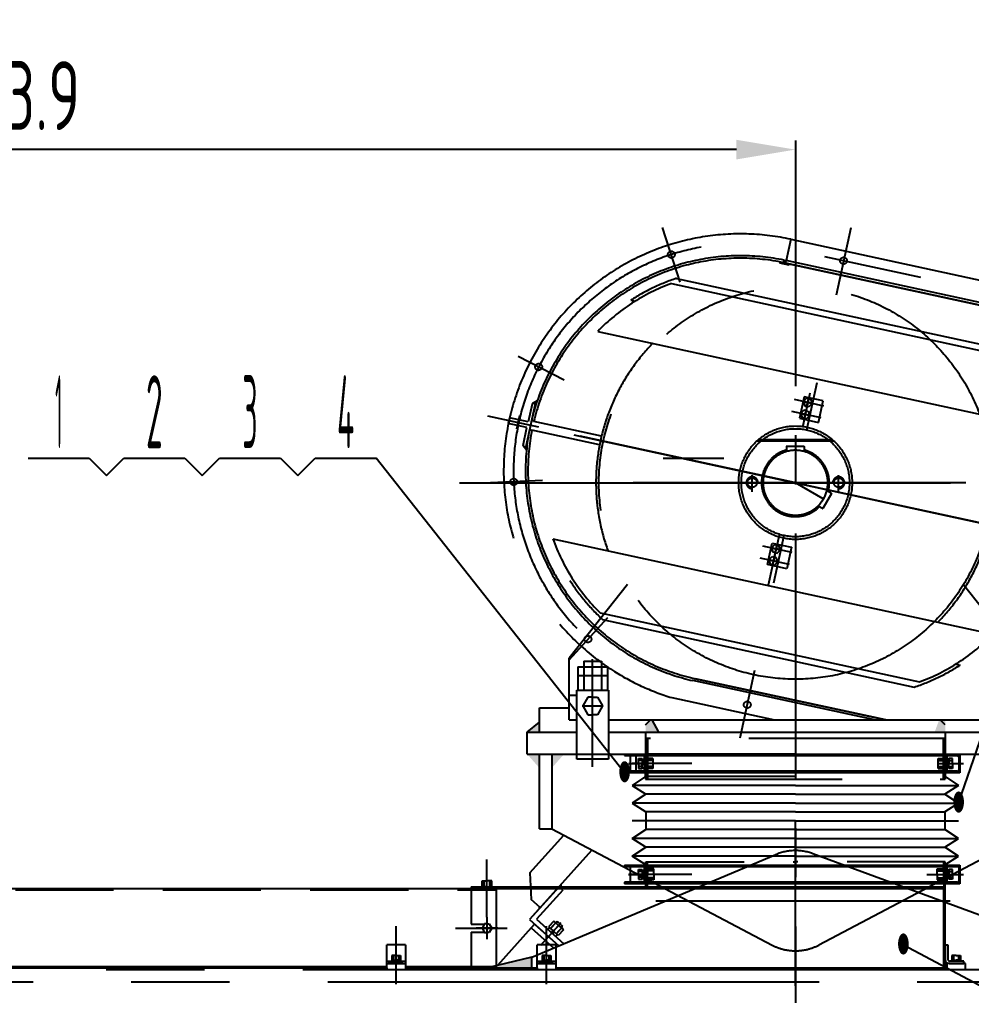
# Model space of a CAD drawing. Header units: millimetres. Extents: x 0 to 16800, y -462 to 11880.
# Drawn here: x 5244 to 7182, y 7630 to 9617 of the extents above; entities that cross this region are included whole.
import ezdxf
from ezdxf.enums import TextEntityAlignment as Align

# ---------------------------------------------------------------- set-up
doc = ezdxf.new("R2010")
doc.units = ezdxf.units.MM
doc.header["$LTSCALE"] = 400
for name, pattern in [('F', [0.75, 0.5, -0.25]), ('G', [2, 1.25, -0.25, 0.25, -0.25]), ('K', [2.5, 1.25, -0.25, 0.25, -0.25, 0.25, -0.25])]:
    doc.linetypes.add(name, pattern=pattern)
for name, color, linetype in [('01', 7, 'Continuous'), ('02', 1, 'Continuous'), ('04', 2, 'F'), ('05', 4, 'G'), ('07', 6, 'K'), ('08', 1, 'Continuous'), ('11', 3, 'Continuous')]:
    doc.layers.add(name, color=color, linetype=linetype)
doc.styles.get("Standard").update_dxf_attribs({"font": 'isocp', "width": 0.707, "bigfont": 'intecad.shx'})
doc.dimstyles.new('INTE', dxfattribs={"dimscale": 40, "dimtxt": 3.5, "dimasz": 3, "dimexe": 3, "dimexo": 0, "dimgap": 1, "dimtad": 1, "dimdec": 3, "dimdsep": 46, "dimtxsty": 'Standard', "dimcen": 0, "dimclrd": 1, "dimclre": 1, "dimclrt": 3, "dimaunit": 1, "dimadec": 0, "dimazin": 0, "dimtfac": 1, "dimtdec": 3, "dimtmove": 0, "dimatfit": 0, "dimfxl": 0, "dimarcsym": 0})

# ---------------------------------------------------------------- blocks, each defined once
blk = doc.blocks.new('dfgd')
at = {"layer": '07', "linetype": 'K', "ltscale": 2}
for points in [[(7632.2, 9342.6), (7629.7, 9342.6), (7619.7, 9332.6), (7619.7, 9317.6), (7646, 9317.6)], [(7403.7, 9337.8), (7378.7, 9317.6), (7403.7, 9317.6)], [(7403.7, 9244.7), (7403.7, 9272.6), (7379, 9272.6)], [(7428.7, 9244.7), (7428.7, 9272.6), (7453.4, 9272.6)], [(7447.5, 9007.4), (7443.5, 9003), (7448, 8998.9)], [(7401.4, 8956.1), (7405.4, 8960.6), (7400.9, 8964.6)], [(7388.2, 8859.6), (7283.8, 8834.6), (7388.2, 8834.6)]]:
    blk.add_hatch(color=6, dxfattribs=at).paths.add_polyline_path(points)
h = blk.add_hatch(color=6, dxfattribs=at)
h.paths.add_polyline_path([(8208.1, 9317.6), (8229.7, 9317.6), (8229.7, 9332.6), (8219.7, 9342.6), (8217.3, 9342.6)])
h.paths.add_polyline_path([(8229.7, 9332.6), (8229.7, 9342.6), (8219.7, 9342.6)], flags=17)
at = {"layer": '04', "ltscale": 2}
for p, q in [((7619.7, 9317.6), (7619.7, 9222.1)), ((8229.7, 9304.6), (7619.7, 9304.6)), ((8229.7, 9317.6), (8229.7, 9222.1)), ((7619.7, 9222.1), (8229.7, 9222.1))]:
    blk.add_line(p, q, dxfattribs=at)
at = {"layer": '04', "color": 2, "linetype": 'F', "ltscale": 2}
for p, q in [((7623.5, 9304.6), (7623.5, 9222.1)), ((8225.8, 9304.6), (8225.8, 9222.1)), ((7634.3, 9264), (7623.5, 9264)), ((7634.3, 9260), (7623.5, 9260)), ((7634.3, 9264), (7634.3, 9244)), ((8215, 9244), (8215, 9264)), ((8215, 9264), (8225.8, 9264)), ((8215, 9260), (8225.8, 9260)), ((7639.4, 9254), (7621.6, 9254)), ((7634.3, 9248), (7623.5, 9248)), ((7634.3, 9244), (7623.5, 9244)), ((8214, 9254), (8226.9, 9254)), ((8215, 9248), (8225.8, 9248)), ((8215, 9244), (8225.8, 9244))]:
    blk.add_line(p, q, dxfattribs=at)
at = {"layer": '05', "color": 4, "linetype": 'G', "ltscale": 2}
blk.add_line((9352.7, 9989.3), (7969.5, 10289.1), dxfattribs=at)
at = {"layer": '05', "color": 142, "linetype": 'G', "ltscale": 2}
for p, q in [((7473.4, 9923.3), (8590.7, 9681.2)), ((7948.2, 9820.5), (7486.6, 9920.5)), ((7240.6, 9825.6), (8361.9, 9825.6))]:
    blk.add_line(p, q, dxfattribs=at)
at = {"layer": '07', "color": 6, "linetype": 'K', "ltscale": 2}
for p, q in [((7690.1, 10234.1), (7654.3, 10345.5)), ((8037.2, 10344.7), (8007.4, 10207.4)), ((7915.5, 10321.3), (7906, 10277.8)), ((7915.5, 10321.3), (9365.3, 10007.1)), ((7893.7, 10275.2), (7893.1, 10272.4)), ((7901.6, 10278.7), (7900.6, 10273.8)), ((7900.6, 10273.8), (7905, 10272.9)), ((7901.6, 10278.7), (7906, 10277.8)), ((7905, 10272.9), (7906, 10277.8)), ((8668.8, 10112.5), (7906, 10277.8)), ((7911.7, 10268.4), (7893.1, 10272.4)), ((7905, 10272.9), (8667.8, 10107.6)), ((8667.8, 10107.6), (7905, 10272.9)), ((7912.3, 10271.3), (7911.7, 10268.4)), ((7682.9, 10241.7), (8317.3, 10104.2)), ((7672.4, 10231.2), (8322.2, 10090.4)), ((7589.4, 10197), (7598.4, 10195)), ((7522.2, 10133.8), (7970.4, 10036.7)), ((7454.2, 10034.4), (7360.1, 10082.9)), ((7970.4, 10036.7), (8418.7, 9939.5)), ((7948, 9933.1), (7968.9, 10029.8)), ((7942.2, 10000.8), (7932.7, 9956.9)), ((7954, 10008.2), (7938.8, 9937.8)), ((7947.4, 9997.7), (7941.2, 9990.8)), ((7981.3, 9992.4), (7942.2, 10000.8)), ((7952, 9998.7), (7942.4, 9954.7)), ((7951.5, 9996.8), (7947.4, 9997.7)), ((7947.8, 9979.3), (7951.8, 9998.1)), ((7948.2, 9981.1), (7951.5, 9996.8)), ((7951.5, 9996.8), (7955.7, 9995.9)), ((7955.7, 9995.9), (7958.5, 9987.1)), ((7394.8, 9986.4), (7375.8, 9898.5)), ((7388.5, 9985.7), (7380.7, 9949.6)), ((7399, 9992.1), (7390.9, 9987.3)), ((7394.8, 9986.4), (7390.9, 9987.3)), ((7982.7, 9981.8), (7922.7, 9994.8)), ((7939.4, 9991.2), (7959.9, 9986.8)), ((7941.2, 9990.8), (7944, 9982)), ((7957.7, 9987.2), (7942, 9990.6)), ((7957.7, 9987.2), (7942, 9990.6)), ((7956.7, 9987.5), (7942.5, 9990.5)), ((7956.7, 9987.5), (7942.5, 9990.5)), ((7944, 9982), (7948.2, 9981.1)), ((7952.3, 9980.2), (7948.2, 9981.1)), ((7958.5, 9987.1), (7952.3, 9980.2)), ((7971.8, 9948.4), (7981.3, 9992.4)), ((7402.4, 9938.7), (7298.8, 9961.2)), ((7342.6, 9957.8), (7340.1, 9946.1)), ((7380.7, 9949.6), (7342.6, 9957.8)), ((7362.8, 9961.6), (7357, 9934.7)), ((7977.4, 9957.4), (7917.4, 9970.4)), ((7932.7, 9956.9), (7971.8, 9948.4)), ((7934.1, 9966.8), (7954.6, 9962.3)), ((7942.1, 9973.2), (7935.9, 9966.4)), ((7935.9, 9966.4), (7938.7, 9957.6)), ((7952.4, 9962.8), (7936.7, 9966.2)), ((7951.4, 9963), (7937.2, 9966.1)), ((7938.7, 9957.6), (7942.9, 9956.7)), ((7946.3, 9972.3), (7942.1, 9973.2)), ((7942.5, 9954.9), (7946.5, 9973.6)), ((7942.9, 9956.7), (7946.3, 9972.3)), ((7947, 9955.8), (7942.9, 9956.7)), ((7946.3, 9972.3), (7950.4, 9971.4)), ((7953.2, 9962.6), (7947, 9955.8)), ((7950.4, 9971.4), (7953.2, 9962.6)), ((7378.2, 9937.9), (7340.1, 9946.1)), ((7341.3, 9952), (7385.3, 9942.5)), ((7370.3, 9901.7), (7378.2, 9937.9)), ((7392.2, 9950.7), (7387.3, 9951.7)), ((7529.9, 9920.3), (7392, 9950.2)), ((7388.2, 9932.1), (7383.3, 9933.2)), ((7526.1, 9902.7), (7388.2, 9932.6)), ((7375.8, 9898.5), (7371.9, 9899.3)), ((7375.8, 9898.5), (7371.9, 9899.3)), ((7377.3, 9891.6), (7371.9, 9899.3)), ((7846.5, 9910.6), (8002.9, 9910.6)), ((7850.1, 9913.8), (7999.3, 9913.8)), ((7906.7, 9899.5), (7906.7, 9889.1)), ((7907.2, 9900), (7942.2, 9900)), ((7942.7, 9899.5), (7942.7, 9889.1)), ((7836.7, 9806.9), (7836.7, 9841.3)), ((8012.7, 9806.9), (8012.7, 9841.3)), ((7410, 9830.2), (7304.2, 9825.1)), ((8271.6, 9825.6), (7594.7, 9825.6)), ((7901.1, 9830.7), (8362.8, 9730.6)), ((7981.3, 9792.9), (7924.7, 9825.6)), ((7997.9, 9803.5), (7980.4, 9773.2)), ((7997.7, 9804.2), (7988.7, 9809.4)), ((7979.7, 9773), (7970.7, 9778.2)), ((7891.3, 9718.7), (7869.2, 9616.8)), ((7901.4, 9718.1), (7880.4, 9621.3)), ((7430.7, 9711.6), (7878.9, 9614.5)), ((7868.1, 9658.8), (7877.6, 9702.8)), ((7876.6, 9692.7), (7882.8, 9699.6)), ((7877.6, 9702.8), (7916.7, 9694.3)), ((7877.8, 9656.7), (7887.4, 9700.6)), ((7882.8, 9699.6), (7886.9, 9698.7)), ((7887.3, 9700.5), (7883.3, 9681.7)), ((7886.9, 9698.7), (7883.6, 9683)), ((7891.1, 9697.8), (7886.9, 9698.7)), ((7893.9, 9689), (7891.1, 9697.8)), ((7918.1, 9683.7), (7858.1, 9696.7)), ((7874.8, 9693.1), (7895.3, 9688.7)), ((7879.4, 9683.9), (7876.6, 9692.7)), ((7893.1, 9689.2), (7877.4, 9692.6)), ((7892.1, 9689.4), (7877.9, 9692.4)), ((7883.6, 9683), (7879.4, 9683.9)), ((7883.6, 9683), (7887.7, 9682.1)), ((7887.7, 9682.1), (7893.9, 9689)), ((7916.7, 9694.3), (7907.2, 9650.3)), ((7912.8, 9659.3), (7852.9, 9672.3)), ((7907.2, 9650.3), (7868.1, 9658.8)), ((7869.5, 9668.7), (7890, 9664.2)), ((7871.3, 9668.3), (7877.5, 9675.1)), ((7874.1, 9659.5), (7871.3, 9668.3)), ((7887.8, 9664.7), (7872.1, 9668.1)), ((7887.8, 9664.7), (7872.1, 9668.1)), ((7886.8, 9664.9), (7872.6, 9668)), ((7886.8, 9664.9), (7872.6, 9668)), ((7878.3, 9658.6), (7874.1, 9659.5)), ((7877.5, 9675.1), (7881.7, 9674.2)), ((7882, 9676.1), (7878, 9657.3)), ((7881.7, 9674.2), (7878.3, 9658.6)), ((7878.3, 9658.6), (7882.4, 9657.7)), ((7885.8, 9673.3), (7881.7, 9674.2)), ((7882.4, 9657.7), (7888.6, 9664.5)), ((7888.6, 9664.5), (7885.8, 9673.3)), ((7582.6, 9618.2), (7464.2, 9468.3)), ((8266.7, 9618.2), (8385.2, 9468.3)), ((7878.9, 9614.5), (8327.2, 9517.3)), ((7527.1, 9560.8), (8177, 9419.9)), ((7542, 9550.8), (7463.4, 9464.2)), ((7532.3, 9546.8), (8166.7, 9409.4)), ((7464.2, 9393), (7464.2, 9468.3)), ((7493.9, 9462.6), (7529.9, 9462.6)), ((7493.9, 9462.6), (7493.9, 9403)), ((7511.9, 9247), (7511.9, 9466.1)), ((7529.9, 9462.6), (7529.9, 9403)), ((7481.5, 9451), (7542.3, 9451)), ((7481.5, 9451), (7481.5, 9403)), ((7542.3, 9451), (7542.3, 9403)), ((7812.2, 9306.4), (7841.9, 9443.8)), ((8250.9, 9456.1), (8259.9, 9454.1)), ((7481.5, 9433), (7542.3, 9433)), ((8085.5, 9342.6), (7716.1, 9422.6)), ((8109.1, 9342.6), (7721.6, 9426.5)), ((7721.6, 9426.5), (8109.1, 9342.6)), ((7479.9, 9403), (7543.9, 9403)), ((7479.9, 9263), (7479.9, 9403)), ((7543.9, 9403), (7543.9, 9263)), ((7464.2, 9342.6), (7464.2, 9393)), ((7464.2, 9393), (7479.9, 9393)), ((7502.3, 9389), (7491.9, 9371)), ((7511.9, 9389), (7502.3, 9389)), ((7511.9, 9351.3), (7511.9, 9391.5)), ((7511.9, 9389), (7521.5, 9389)), ((7521.5, 9389), (7531.9, 9371)), ((7673.1, 9388), (7882.2, 9342.6)), ((7403.7, 9367.6), (7464.2, 9367.6)), ((7403.7, 9317.6), (7403.7, 9367.6)), ((7490.3, 9371), (7533.1, 9371)), ((7490.5, 9371), (7531.4, 9371)), ((7491.9, 9371), (7502.3, 9353)), ((7531.9, 9371), (7521.5, 9353)), ((7464.2, 9342.6), (7479.9, 9342.6)), ((7502.3, 9353), (7511.9, 9353)), ((7521.5, 9353), (7511.9, 9353)), ((7543.9, 9342.6), (8305.5, 9342.6)), ((7619.7, 9332.6), (7629.7, 9342.6)), ((7632.2, 9342.6), (7646, 9317.6)), ((8229.7, 9332.6), (8219.7, 9342.6)), ((7378.7, 9317.6), (7403.7, 9337.8)), ((7378.7, 9272.6), (7378.7, 9317.6)), ((7378.7, 9317.6), (7479.9, 9317.6)), ((7543.9, 9317.6), (8305.5, 9317.6)), ((7378.7, 9272.6), (8305.5, 9272.6)), ((7403.7, 9120.6), (7403.7, 9272.6)), ((7428.7, 9272.6), (7428.7, 9120.6)), ((7543.9, 9263), (7479.9, 9263)), ((7384, 9031), (7453.1, 9107.7)), ((7403.7, 9120.6), (7428.7, 9120.6)), ((7428.7, 9120.6), (7877.1, 8884.3)), ((8420.7, 9120.6), (7972.3, 8884.3)), ((7388.2, 8859.6), (7885.1, 9068.6)), ((7390, 8943.5), (7510.6, 9077.4)), ((8531.2, 8859.6), (7960, 9070.3)), ((7384, 9031), (7386.8, 8977.3)), ((7443.5, 9003), (7383.3, 8936.1)), ((7451, 8996.3), (7443.5, 9003)), ((7447.5, 9007.4), (7448, 8998.9)), ((7451, 8996.3), (7397.4, 8936.8)), ((7405.4, 8960.6), (7386.8, 8977.3)), ((7640.8, 8974.6), (8239.8, 8974.6)), ((7740.1, 8974.6), (8079.8, 8974.6)), ((7383.3, 8936.1), (7442.8, 8882.5)), ((7393.7, 8926.7), (7387, 8919.3)), ((7393.7, 8926.7), (7442.8, 8882.5)), ((7397.4, 8936.8), (7453, 8886.8)), ((7406.5, 8884.1), (7447.7, 8929.9)), ((7432.9, 8933), (7422.3, 8921.2)), ((7426, 8917.8), (7439.4, 8932.6)), ((7436.7, 8929.6), (7426, 8917.8)), ((7443.3, 8925), (7431.3, 8911.6)), ((7442.6, 8924.2), (7432.9, 8933)), ((7440.6, 8931.6), (7437.9, 8928.5)), ((7439.4, 8932.6), (7445.4, 8927.3)), ((7442.6, 8924.2), (7452.4, 8915.5)), ((7451.3, 8921.9), (7445.4, 8927.3)), ((7450.1, 8923), (7447.4, 8920)), ((7387, 8919.3), (7318.2, 8842.8)), ((7387, 8919.3), (7432.6, 8878.2)), ((7429.3, 8909.4), (7409.3, 8887.2)), ((7414.3, 8892.7), (7437.4, 8918.4)), ((7424.2, 8919.4), (7420.8, 8915.7)), ((7422.3, 8921.2), (7432, 8912.4)), ((7426.7, 8910.5), (7432, 8912.4)), ((7428.6, 8908.7), (7434, 8910.7)), ((7441.7, 8903.7), (7432, 8912.4)), ((7439.8, 8905.4), (7436.4, 8901.7)), ((7437.9, 8907.1), (7451.3, 8921.9)), ((7448.6, 8918.9), (7437.9, 8907.1)), ((7452.4, 8915.5), (7441.7, 8903.7)), ((7388.2, 8859.6), (7283.8, 8834.6)), ((7388.2, 8834.6), (7388.2, 8859.6)), ((4921.8, 8834.6), (9259.8, 8834.6)), ((7310.8, 8834.6), (7481.1, 8834.6)), ((4972.8, 8809.6), (9261.1, 8809.6))]:
    blk.add_line(p, q, dxfattribs=at)
for centre, radius in [((7672.1, 10290.1), 7), ((8022.6, 10277.6), 7), ((7924.7, 9825.6), 400), ((7402, 10061.3), 7), ((7395.9, 9986.2), 1.1), ((7924.7, 9825.6), 115.5), ((7924.7, 9825.6), 110), ((7376.9, 9898.3), 1.1), ((7351.3, 9827.3), 7), ((7836.7, 9825.6), 9.54), ((8012.7, 9825.6), 9.54), ((7502.4, 9507.2), 7), ((7826.7, 9373.6), 7)]:
    blk.add_circle(centre, radius, dxfattribs=at)
for centre, radius, start, end in [((7813.3, 9849.7), 482.5, 77.7727, 237.3029), ((7813.3, 9849.7), 462.5, 99.9861, 238.6951), ((7813.3, 9849.7), 438, 78.3614, 166.5299), ((7813.3, 9849.7), 433, 78.3682, 166.5156), ((7813, 9849.8), 413, 108.369, 122.7796), ((7813, 9849.8), 406.5, 110.2304, 135.675), ((7924.7, 9825.6), 406, 135.6307, 199.9148), ((7390.5, 9985.3), 2, 77.7727, 167.7727), ((7924.7, 9825.6), 406, 315.6307, 19.9148), ((7813.3, 9849.7), 438, 169.0156, 257.1841), ((7813.3, 9849.7), 433, 168.9637, 257.7727), ((7372.3, 9901.3), 2, 167.7727, 257.7727), ((7907.2, 9899.5), 0.5, 90, 180), ((7942.2, 9899.5), 0.5, 0, 90), ((7924.7, 9825.6), 69, 105.1217, 314.8783), ((7924.7, 9825.6), 66, 105.8266, 314.1734), ((7924.7, 9825.6), 66, 74.1734, 105.8266), ((7924.7, 9825.6), 69, 345.1217, 74.8783), ((7924.7, 9825.6), 66, 345.8266, 74.1734), ((7836.7, 9825.6), 12, 0, 270), ((8012.7, 9825.6), 12, 270, 180), ((7924.7, 9825.6), 66, 314.1734, 345.8266), ((7997.4, 9803.8), 0.5, 330, 60), ((7979.9, 9773.5), 0.5, 240, 330), ((7813, 9849.8), 406.5, 199.8705, 225.3151), ((7813, 9849.8), 413, 212.7659, 227.1764), ((8036.4, 9801.4), 406.5, 290.2304, 315.675), ((7813.3, 9849.7), 482.5, 237.3029, 253.1091), ((8036.2, 9801.4), 413, 288.369, 302.7796), ((7924.7, 8974.6), 102, 69.7526, 112.8119), ((7924.7, 8974.6), 102, 242.1939, 297.8061)]:
    blk.add_arc(centre, radius, start, end, dxfattribs=at)
blk = doc.blocks.new('*D131')
at = {"layer": '08', "color": 1, "lineweight": -2}
for p, q in [((3569.8, 7862.3), (3569.8, 9472.2)), ((6823.7, 9370.6), (6823.7, 9232.2)), ((6703.7, 9352.2), (3689.8, 9352.2))]:
    blk.add_line(p, q, dxfattribs=at)
at = {"layer": '08', "color": 1}
for points in [[(3689.8, 9372.2), (3689.8, 9332.2), (3569.8, 9352.2)], [(6703.7, 9372.2), (6703.7, 9332.2), (6823.7, 9352.2)]]:
    blk.add_solid(points, dxfattribs=at)
at = {"layer": 'Defpoints', "color": 0}
for p in [(6823.7, 9370.6), (3569.8, 9352.2), (3569.8, 7862.3)]:
    blk.add_point(p, dxfattribs=at)
at = {"layer": '08', "color": 3, "insert": (5196.8, 9462.2), "char_height": 140, "attachment_point": 5}
blk.add_mtext('3253.9', dxfattribs=at)

msp = doc.modelspace()

# ---------------------------------------------------------------- hatches: boundary and pattern name
at = {"layer": '02'}
h = msp.add_hatch(color=256, dxfattribs=at)
h.paths.add_polyline_path([(6522.3048, 7890.4349), (6524.8048, 7887.9349), (6522.3048, 7887.9349)])
h.paths.add_polyline_path([(6522.3048, 7865.1549), (6524.8048, 7865.1549), (6522.3048, 7862.6549)])
h = msp.add_hatch(color=256, dxfattribs=at)
h.paths.add_polyline_path([(7125.8548, 7890.4349), (7123.3548, 7887.9349), (7125.8548, 7887.9349)])
h.paths.add_polyline_path([(7125.8548, 7865.1549), (7123.3548, 7865.1549), (7125.8548, 7862.6549)])
at = {"layer": '02', "linetype": 'Continuous'}
for points in [[(7128.8548, 7847.9449), (7125.8548, 7850.9449), (7125.8548, 7847.9449)], [(7125.8548, 7682.9449), (7128.8548, 7685.9449), (7125.8548, 7685.9449)]]:
    msp.add_hatch(color=1, dxfattribs=at).paths.add_polyline_path(points)

# ---------------------------------------------------------------- linework, layer by layer
for p, q in [((6476.0662, 8121.3682), (7158.2723, 8121.3682)), ((6476.0662, 8118.3682), (7153.1509, 8118.3682)), ((6499.7048, 8083.3682), (6499.7048, 8121.3682)), ((7122.0774, 8121.3682), (7122.0774, 8118.3682)), ((7128.7048, 8118.3682), (7128.7048, 8086.3682)), ((7144.8372, 8121.3682), (7144.8372, 8118.3682)), ((7156.1509, 8115.3682), (7156.1509, 8089.3682)), ((7158.2723, 8121.3682), (7158.2723, 8083.3682)), ((7153.1509, 8086.3682), (6476.0662, 8086.3682)), ((7158.2723, 8083.3682), (6476.0662, 8083.3682)), ((7122.0774, 8086.3682), (7122.0774, 8083.3682)), ((7144.8372, 8086.3682), (7144.8372, 8083.3682)), ((6476.0662, 7895.5449), (7158.2723, 7895.5449)), ((6476.0662, 7892.5449), (7153.1509, 7892.5449)), ((7122.0774, 7895.5449), (7122.0774, 7892.5449)), ((7144.8372, 7895.5449), (7144.8372, 7892.5449)), ((7156.1509, 7889.5449), (7156.1509, 7863.5449)), ((7158.2723, 7895.5449), (7158.2723, 7857.5449)), ((6163.8548, 7851.2449), (6163.8548, 7774.9449)), ((7153.1509, 7860.5449), (6476.0662, 7860.5449)), ((7158.2723, 7857.5449), (6476.0662, 7857.5449)), ((7122.0774, 7860.5449), (7122.0774, 7857.5449)), ((7144.8372, 7860.5449), (7144.8372, 7857.5449)), ((6163.8548, 7774.9449), (6190.5482, 7774.9449)), ((6163.8548, 7758.9449), (6190.5482, 7758.9449)), ((6163.8548, 7758.9449), (6163.8548, 7682.9449)), ((6029.8048, 7732.9449), (5991.8048, 7732.9449)), ((5991.8048, 7682.9449), (5991.8048, 7732.9449)), ((6029.8048, 7732.9449), (6029.8048, 7682.9449)), ((7128.8548, 7732.9449), (7133.8548, 7732.9449)), ((7133.8548, 7732.9449), (7133.8548, 7703.9449)), ((5991.8048, 7699.9449), (6029.8048, 7699.9449)), ((5991.8048, 7694.9449), (6029.8048, 7694.9449)), ((6024.8048, 7694.9449), (5994.8048, 7694.9449)), ((7131.8548, 7694.9449), (7131.8548, 7682.9449)), ((7169.8548, 7694.9449), (7131.8548, 7694.9449)), ((7136.8548, 7694.9449), (7166.8548, 7694.9449)), ((7166.8548, 7699.9449), (7137.8548, 7699.9449)), ((7166.8548, 7694.9449), (7166.8548, 7699.9449)), ((7169.8548, 7682.9449), (7169.8548, 7694.9449)), ((5114.8048, 7688.9449), (5991.8048, 7688.9449)), ((5114.8048, 7685.9449), (5991.8048, 7685.9449)), ((6029.8048, 7688.9449), (6163.8548, 7688.9449)), ((6029.8048, 7685.9449), (6214.8548, 7685.9449))]:
    msp.add_line(p, q)
for centre, radius, start, end in [((7153.1509, 8115.3682), 3, 0, 90), ((7153.1509, 8089.3682), 3, 270, 0), ((7153.1509, 7889.5449), 3, 0, 90), ((7153.1509, 7863.5449), 3, 270, 0), ((7136.8548, 7702.9449), 8, 180, 270), ((7137.8548, 7703.9449), 4, 180, 270)]:
    msp.add_arc(centre, radius, start, end)
at = {"layer": '01'}
for p, q in [((6476.0662, 8121.3682), (6476.0662, 8118.3682)), ((6487.3799, 8118.3682), (6487.3799, 8086.3682)), ((6476.0662, 8086.3682), (6476.0662, 8083.3682)), ((6518.7048, 8075.7151), (6491.3548, 8057.7151)), ((6518.7048, 8075.7151), (6518.7048, 8083.3682)), ((7128.7048, 8075.7151), (7128.7048, 8083.3682)), ((7128.7048, 8075.7151), (7156.0548, 8057.7151)), ((6491.3548, 8057.7151), (6519.3048, 8039.7151)), ((7156.0548, 8057.7151), (7128.1048, 8039.7151)), ((6519.3048, 8039.7151), (6491.3548, 8021.7151)), ((7128.1048, 8039.7151), (7156.0548, 8021.7151)), ((6491.3548, 8021.7151), (6519.3048, 8003.7151)), ((7156.0548, 8021.7151), (7128.1048, 8003.7151)), ((6519.3048, 8003.7151), (6519.3048, 7967.7151)), ((7128.1048, 8003.7151), (7128.1048, 7967.7151)), ((6491.3548, 7949.7151), (6519.3048, 7967.7151)), ((6519.3048, 7931.7151), (6491.3548, 7949.7151)), ((7156.0548, 7949.7151), (7128.1048, 7967.7151)), ((7128.1048, 7931.7151), (7156.0548, 7949.7151)), ((6491.3548, 7913.7151), (6519.3048, 7931.7151)), ((7156.0548, 7913.7151), (7128.1048, 7931.7151)), ((6519.3048, 7895.7151), (6491.3548, 7913.7151)), ((7128.1048, 7895.7151), (7156.0548, 7913.7151)), ((6476.0662, 7895.5449), (6476.0662, 7892.5449)), ((6487.3799, 7892.5449), (6487.3799, 7860.5449)), ((6476.0662, 7860.5449), (6476.0662, 7857.5449)), ((7128.8548, 7732.9449), (7128.8548, 7702.9449)), ((6010.8048, 7711.4449), (6002.0098, 7711.4449)), ((6002.0098, 7711.4449), (6002.0098, 7699.9449)), ((6005.8048, 7711.4449), (6005.8048, 7701.9449)), ((6010.8048, 7711.4449), (6019.5998, 7711.4449)), ((6015.8048, 7711.4449), (6015.8048, 7701.9449)), ((6019.5998, 7711.4449), (6019.5998, 7699.9449)), ((7142.0598, 7711.4449), (7142.0598, 7699.9449)), ((7150.8548, 7711.4449), (7142.0598, 7711.4449)), ((7145.8548, 7711.4449), (7145.8548, 7701.9449)), ((7150.8548, 7711.4449), (7159.6498, 7711.4449)), ((7155.8548, 7711.4449), (7155.8548, 7701.9449)), ((7159.6498, 7711.4449), (7159.6498, 7699.9449)), ((6002.0098, 7701.9449), (6010.8048, 7701.9449)), ((6019.5998, 7701.9449), (6010.8048, 7701.9449)), ((7142.0598, 7701.9449), (7150.8548, 7701.9449)), ((7159.6498, 7701.9449), (7150.8548, 7701.9449)), ((5991.8048, 7685.9449), (5991.8048, 7682.9449)), ((7131.8548, 7682.9449), (7169.8548, 7682.9449))]:
    msp.add_line(p, q, dxfattribs=at)
at = {"layer": '01', "color": 7, "linetype": 'Continuous'}
for p, q in [((6823.7048, 8121.0449), (6518.7048, 8121.0449)), ((6518.7048, 8082.2449), (6518.7048, 8121.0449)), ((7135.7048, 8110.9847), (7131.7048, 8110.9847)), ((7143.2048, 8112.3832), (7135.7048, 8112.3832)), ((7135.7048, 8112.3832), (7135.7048, 8102.3682)), ((7135.7048, 8108.3682), (7143.2048, 8108.3682)), ((7143.2048, 8102.3682), (7143.2048, 8112.3832)), ((7135.7048, 8102.3682), (7131.7048, 8104.6291)), ((7135.7048, 8100.1073), (7131.7048, 8102.3682)), ((7135.7048, 8093.7517), (7131.7048, 8093.7517)), ((7135.7048, 8092.3532), (7135.7048, 8102.3682)), ((7135.7048, 8096.3682), (7143.2048, 8096.3682)), ((7143.2048, 8092.3532), (7135.7048, 8092.3532)), ((7143.2048, 8102.3682), (7143.2048, 8092.3532)), ((6823.7048, 8075.7151), (6518.7048, 8075.7151)), ((6823.7048, 8057.7151), (6491.3548, 8057.7151)), ((6823.7048, 8057.7151), (7156.0548, 8057.7151)), ((6823.7048, 8039.7151), (6519.3048, 8039.7151)), ((6823.7048, 8039.7151), (7128.1048, 8039.7151)), ((6823.7048, 8021.7151), (6491.3548, 8021.7151)), ((6823.7048, 8021.7151), (7156.0548, 8021.7151)), ((6823.7048, 8003.7151), (6519.3048, 8003.7151)), ((6823.7048, 8003.7151), (6519.3048, 8003.7151)), ((6823.7048, 8003.7151), (7128.1048, 8003.7151)), ((6823.7048, 8003.7151), (7128.1048, 8003.7151)), ((6823.7048, 7985.7151), (6491.3548, 7985.7151)), ((6823.7048, 7985.7151), (7156.0548, 7985.7151)), ((6823.7048, 7949.7151), (6491.3548, 7949.7151)), ((6823.7048, 7967.7151), (6519.3048, 7967.7151)), ((6823.7048, 7967.7151), (6519.3048, 7967.7151)), ((6823.7048, 7967.7151), (7128.1048, 7967.7151)), ((6823.7048, 7967.7151), (7128.1048, 7967.7151)), ((6823.7048, 7949.7151), (7156.0548, 7949.7151)), ((6823.7048, 7931.7151), (6519.3048, 7931.7151)), ((6823.7048, 7931.7151), (7128.1048, 7931.7151)), ((6823.7048, 7913.7151), (6491.3548, 7913.7151)), ((6823.7048, 7913.7151), (7156.0548, 7913.7151)), ((7135.7048, 7885.1614), (7131.7048, 7885.1614)), ((7135.7048, 7876.5449), (7131.7048, 7878.8058)), ((7135.7048, 7874.284), (7131.7048, 7876.5449)), ((7135.7048, 7886.5599), (7135.7048, 7876.5449)), ((7143.2048, 7886.5599), (7135.7048, 7886.5599)), ((7135.7048, 7882.5449), (7143.2048, 7882.5449)), ((7135.7048, 7866.5299), (7135.7048, 7876.5449)), ((7135.7048, 7870.5449), (7143.2048, 7870.5449)), ((7143.2048, 7876.5449), (7143.2048, 7886.5599)), ((7143.2048, 7876.5449), (7143.2048, 7866.5299)), ((6163.8548, 7851.2449), (7128.8548, 7851.2449)), ((6185.9298, 7863.4449), (6195.8548, 7863.4449)), ((6185.9298, 7851.2449), (6185.9298, 7863.4449)), ((6195.8548, 7851.2449), (6185.9298, 7851.2449)), ((6189.8548, 7851.2449), (6189.8548, 7863.4449)), ((6205.7798, 7863.4449), (6195.8548, 7863.4449)), ((6195.8548, 7851.2449), (6205.7798, 7851.2449)), ((6201.8548, 7851.2449), (6201.8548, 7863.4449)), ((6205.7798, 7851.2449), (6205.7798, 7863.4449)), ((6519.3048, 7851.2449), (6519.3048, 7857.5449)), ((7125.8548, 7857.5449), (7125.8548, 7851.2449)), ((7128.8548, 7685.9449), (7128.8548, 7857.5449)), ((7135.7048, 7867.9284), (7131.7048, 7867.9284)), ((7143.2048, 7866.5299), (7135.7048, 7866.5299)), ((4935.8048, 7847.9449), (6214.8548, 7847.9449)), ((6163.8548, 7847.9449), (7128.8548, 7847.9449)), ((6191.1255, 7775.9449), (6185.9298, 7766.9449)), ((6195.8548, 7775.9449), (6191.1255, 7775.9449)), ((6195.8548, 7775.9449), (6200.584, 7775.9449)), ((6200.584, 7775.9449), (6205.7798, 7766.9449)), ((6185.9298, 7766.9449), (6191.1255, 7757.9449)), ((6191.1255, 7757.9449), (6195.8548, 7757.9449)), ((6200.584, 7757.9449), (6195.8548, 7757.9449)), ((6205.7798, 7766.9449), (6200.584, 7757.9449)), ((6297.8048, 7682.9449), (6297.8048, 7732.9449)), ((6335.8048, 7732.9449), (6297.8048, 7732.9449)), ((6335.8048, 7732.9449), (6335.8048, 7682.9449)), ((6308.0098, 7711.4449), (6308.0098, 7699.9449)), ((6316.8048, 7711.4449), (6308.0098, 7711.4449)), ((6311.8048, 7711.4449), (6311.8048, 7701.9449)), ((6316.8048, 7711.4449), (6325.5998, 7711.4449)), ((6321.8048, 7711.4449), (6321.8048, 7701.9449)), ((6325.5998, 7711.4449), (6325.5998, 7699.9449)), ((6297.8048, 7699.9449), (6335.8048, 7699.9449)), ((6297.8048, 7694.9449), (6335.8048, 7694.9449)), ((6330.8048, 7694.9449), (6300.8048, 7694.9449)), ((6308.0098, 7701.9449), (6316.8048, 7701.9449)), ((6325.5998, 7701.9449), (6316.8048, 7701.9449)), ((5991.8048, 7682.9449), (6029.8048, 7682.9449)), ((6163.8548, 7685.9449), (6297.8048, 7685.9449)), ((6163.8548, 7682.9449), (6297.8048, 7682.9449)), ((6297.8048, 7685.9449), (6297.8048, 7682.9449)), ((6297.8048, 7682.9449), (6335.8048, 7682.9449)), ((6335.8048, 7685.9449), (7128.8548, 7685.9449)), ((6335.8048, 7682.9449), (7125.8548, 7682.9449))]:
    msp.add_line(p, q, dxfattribs=at)
at = {"layer": '02'}
for p, q in [((7156.0548, 8021.7151), (7793.9362, 9881.1107)), ((5262.0368, 8724.2203), (5386.0368, 8724.2203)), ((5386.0368, 8724.2203), (5421.3922, 8688.865)), ((5421.3922, 8688.865), (5456.7475, 8724.2203)), ((5456.7475, 8724.2203), (5580.7475, 8724.2203)), ((5580.7475, 8724.2203), (5616.1028, 8688.865)), ((5616.1028, 8688.865), (5651.4582, 8724.2203)), ((5651.4582, 8724.2203), (5775.4582, 8724.2203)), ((5775.4582, 8724.2203), (5810.8135, 8688.865)), ((5810.8135, 8688.865), (5846.1689, 8724.2203)), ((5846.1689, 8724.2203), (5970.1689, 8724.2203)), ((6476.0662, 8083.3682), (5970.1689, 8724.2203)), ((6554.3009, 8724.2203), (6678.3009, 8724.2203)), ((7043.5117, 7732.7828), (8882.7119, 6757.3633))]:
    msp.add_line(p, q, dxfattribs=at)
at = {"layer": '02', "color": 1, "linetype": 'Continuous'}
for p, q in [((6524.8048, 7887.9349), (6522.3048, 7890.4349)), ((7123.3548, 7887.9349), (7125.8548, 7890.4349)), ((6524.8048, 7865.1549), (6522.3048, 7862.6549)), ((7123.3548, 7865.1549), (7125.8548, 7862.6549)), ((7125.8548, 7850.9449), (7128.8548, 7847.9449)), ((7128.8548, 7685.9449), (7125.8548, 7685.9449)), ((7125.8548, 7685.9449), (7125.8548, 7682.9449)), ((7125.8548, 7682.9449), (7128.8548, 7685.9449))]:
    msp.add_line(p, q, dxfattribs=at)
at = {"layer": '04', "color": 2, "linetype": 'F'}
for p, q in [((6504.2048, 8112.3832), (6511.7048, 8112.3832)), ((6504.2048, 8102.3682), (6504.2048, 8112.3832)), ((6511.7048, 8108.3682), (6504.2048, 8108.3682)), ((6511.7048, 8112.3832), (6511.7048, 8102.3682)), ((6511.7048, 8110.9847), (6515.7048, 8110.9847)), ((6515.7048, 8118.3682), (6515.7048, 8086.3682)), ((6518.7048, 8121.3682), (6518.7048, 8083.3682)), ((7128.7048, 8121.3682), (7128.7048, 8083.3682)), ((7131.7048, 8118.3682), (7131.7048, 8086.3682)), ((6504.2048, 8102.3682), (6504.2048, 8092.3532)), ((6511.7048, 8096.3682), (6504.2048, 8096.3682)), ((6504.2048, 8092.3532), (6511.7048, 8092.3532)), ((6511.7048, 8102.3682), (6515.7048, 8104.6291)), ((6511.7048, 8092.3532), (6511.7048, 8102.3682)), ((6511.7048, 8100.1073), (6515.7048, 8102.3682)), ((6511.7048, 8093.7517), (6515.7048, 8093.7517)), ((6515.7048, 7892.5449), (6515.7048, 7860.5449)), ((6518.7048, 7895.5449), (6518.7048, 7857.5449)), ((6522.3048, 7851.2449), (6522.3048, 7902.2449)), ((7125.8548, 7857.5449), (7125.8548, 7902.2449)), ((7131.7048, 7892.5449), (7131.7048, 7860.5449)), ((6504.2048, 7876.5449), (6504.2048, 7886.5599)), ((6504.2048, 7886.5599), (6511.7048, 7886.5599)), ((6511.7048, 7882.5449), (6504.2048, 7882.5449)), ((6504.2048, 7876.5449), (6504.2048, 7866.5299)), ((6511.7048, 7870.5449), (6504.2048, 7870.5449)), ((6511.7048, 7886.5599), (6511.7048, 7876.5449)), ((6511.7048, 7885.1614), (6515.7048, 7885.1614)), ((6511.7048, 7876.5449), (6515.7048, 7878.8058)), ((6511.7048, 7874.284), (6515.7048, 7876.5449)), ((6511.7048, 7866.5299), (6511.7048, 7876.5449)), ((6522.3048, 7883.5955), (6518.7048, 7883.5955)), ((6522.3048, 7869.2955), (6518.7048, 7869.2955)), ((6535.6048, 7887.9349), (6522.3048, 7887.9349)), ((6522.3048, 7887.9349), (6522.3048, 7876.5449)), ((6535.6048, 7883.5449), (6522.3048, 7883.5449)), ((6522.3048, 7865.1549), (6522.3048, 7876.5449)), ((6535.6048, 7869.5449), (6522.3048, 7869.5449)), ((6535.6048, 7876.5449), (6535.6048, 7887.9349)), ((6535.6048, 7876.5449), (6535.6048, 7865.1549)), ((7112.5548, 7887.9349), (7125.8548, 7887.9349)), ((7112.5548, 7876.5449), (7112.5548, 7887.9349)), ((7112.5548, 7883.5449), (7125.8548, 7883.5449)), ((7112.5548, 7876.5449), (7112.5548, 7865.1549)), ((7112.5548, 7869.5449), (7125.8548, 7869.5449)), ((7125.8548, 7887.9349), (7125.8548, 7876.5449)), ((7125.8548, 7883.6949), (7128.8548, 7883.6949)), ((7125.8548, 7865.1549), (7125.8548, 7876.5449)), ((7125.8548, 7869.3949), (7128.8548, 7869.3949)), ((6504.2048, 7866.5299), (6511.7048, 7866.5299)), ((6511.7048, 7867.9284), (6515.7048, 7867.9284)), ((6535.6048, 7865.1549), (6522.3048, 7865.1549)), ((7112.5548, 7865.1549), (7125.8548, 7865.1549)), ((7125.8548, 7685.9449), (7125.8548, 7851.2449)), ((4935.8048, 7844.9449), (6163.8548, 7844.9449)), ((6214.8548, 7847.9449), (6214.8548, 7685.9449)), ((6163.8548, 7688.9449), (6214.8548, 7688.9449))]:
    msp.add_line(p, q, dxfattribs=at)
at = {"layer": '04'}
for p, q in [((6519.3048, 7902.2449), (6823.7048, 7902.2449)), ((6519.3048, 7895.7151), (6519.3048, 7902.2449)), ((7128.8548, 7902.2449), (6823.7048, 7902.2449)), ((7128.8548, 7896.1981), (7128.8548, 7902.2449)), ((7128.8548, 7896.1981), (7128.8548, 7857.5449)), ((6163.8548, 7844.9449), (6214.8548, 7844.9449))]:
    msp.add_line(p, q, dxfattribs=at)
at = {"layer": '05', "color": 142, "linetype": 'G'}
msp.add_line((6823.7048, 9370.6298), (6823.7048, 7487.4753), dxfattribs=at)
at = {"layer": '05', "color": 4, "linetype": 'G'}
for p, q in [((6483.9051, 8102.3682), (6519.5978, 8102.3682)), ((6613.0002, 8102.3682), (6491.3548, 8102.3682)), ((7121.6085, 8102.3682), (7166.1155, 8102.3682)), ((6195.8548, 7789.1949), (6195.8548, 7907.1214)), ((6483.9051, 7876.5449), (6519.5978, 7876.5449)), ((6556.1156, 7876.5449), (6484.3578, 7876.5449)), ((6613.0002, 7876.5449), (6491.3548, 7876.5449)), ((7091.2939, 7876.5449), (7163.0517, 7876.5449)), ((7091.2939, 7876.5449), (7163.0517, 7876.5449)), ((7121.6085, 7876.5449), (7166.1155, 7876.5449)), ((6010.8048, 7652.8779), (6010.8048, 7770.7774)), ((6316.8048, 7652.8779), (6316.8048, 7770.7774)), ((6131.8549, 7766.9449), (6237.0508, 7766.9449))]:
    msp.add_line(p, q, dxfattribs=at)
at = {"layer": '05'}
for p, q in [((6195.8548, 7789.1949), (6195.8548, 7744.6949)), ((6218.1048, 7766.9449), (6173.6048, 7766.9449))]:
    msp.add_line(p, q, dxfattribs=at)
at = {"layer": '07', "color": 6, "linetype": 'K'}
msp.add_line((6823.7048, 7649.7615), (6823.7048, 7984.2828), dxfattribs=at)

# ---------------------------------------------------------------- block references
at = {"layer": '01', "color": 7, "linetype": 'Continuous'}
msp.add_blockref('dfgd', (-1100.9745, -1151.6207), dxfattribs=at)

# ---------------------------------------------------------------- texts
at = {"layer": '02', "width": 0.605172}
for p, p2 in [((6464.0662, 8063.3682), (6488.0662, 8063.3682)), ((7144.0548, 8001.7151), (7168.0548, 8001.7151)), ((7031.5117, 7712.7828), (7055.5117, 7712.7828))]:
    msp.add_text('\\M+5A1F1', height=40, dxfattribs=at).set_placement(p, p2, align=Align.FIT)
at = {"layer": '11'}
for s, width, p, p2 in [('1', 0.269333, (5317.0379, 8744.2203), (5331.0358, 8744.2203)), ('2', 0.375062, (5501.7592, 8744.2203), (5535.7358, 8744.2203)), ('3', 0.351791, (5698.0108, 8744.2203), (5728.9056, 8744.2203)), ('4', 0.362564, (5890.6715, 8744.2203), (5925.6662, 8744.2203))]:
    msp.add_text(s, height=148.4924, dxfattribs=dict(at, width=width)).set_placement(p, p2, align=Align.FIT)

# ---------------------------------------------------------------- dimensions: what is measured, and where the dimension line sits
at = {"layer": '08'}
dim = msp.add_linear_dim(base=(3569.8048, 9352.2175), p1=(6823.7048, 9370.6298), p2=(3569.8048, 7862.3347), dimstyle='INTE', dxfattribs=at)
dim.commit()
dim.dimension.update_dxf_attribs({"geometry": '*D131', "text_midpoint": (5196.7548, 9462.2313)})

doc.saveas('drawing.dxf')
